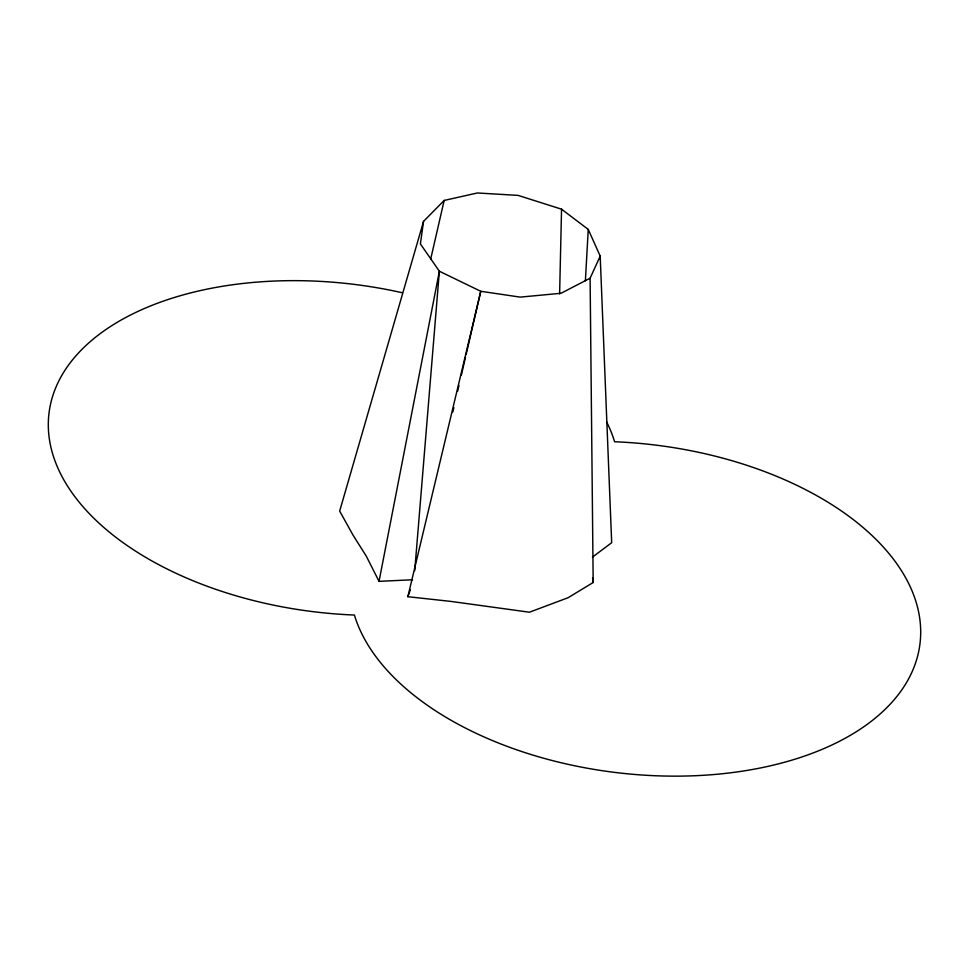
<?xml version="1.0" encoding="UTF-8"?>
<svg xmlns="http://www.w3.org/2000/svg" width="969" height="969" viewBox="0 0 969 969"><rect width="100%" height="100%" fill="white"/><g stroke="black" fill="none" stroke-linecap="round" stroke-linejoin="round"><path stroke-width="1.45" d="M559.61 293.898L561.548 209.183L518.088 195.387L477.354 192.976L444.165 200.438L423.538 221.38L339.671 511.087L352.873 534.852L366.33 556.23L379.036 581.352L412.54 579.765M585.385 280.804L588.244 229.411L561.548 209.183M599.956 259.123L600.199 256.107L588.244 229.411M414.732 570.668L439.369 271.247L420.389 243.922L423.538 221.38M379.036 581.352L439.369 271.247L480.769 291.294L520.208 297.12L561.027 293.28L590.109 278.212L600.199 256.107L611.681 542.713L592.422 557.139M430.624 259.377L444.165 200.438M452.826 411.946L453.855 407.537M457.598 391.355L458.967 385.468M461.353 375.16L465.435 357.513M466.113 354.569L480.769 291.294L407.852 596.71L451.179 601.446L529.437 612.214L568.173 597.679L593.185 582.49L590.109 278.212M407.852 596.71L410.408 589.624M592.592 578.069L593.185 582.49M401.953 292.674A286.812 164.924 7 0 0 49.322 410.795A286.812 164.924 7 0 0 354.4 615.036A286.812 164.924 7 0 0 675.829 776.145A286.812 164.924 7 0 0 919.048 614.176A286.812 164.924 7 0 0 614.6 441.755A286.812 164.924 7 0 0 606.582 421.842"/></g></svg>
